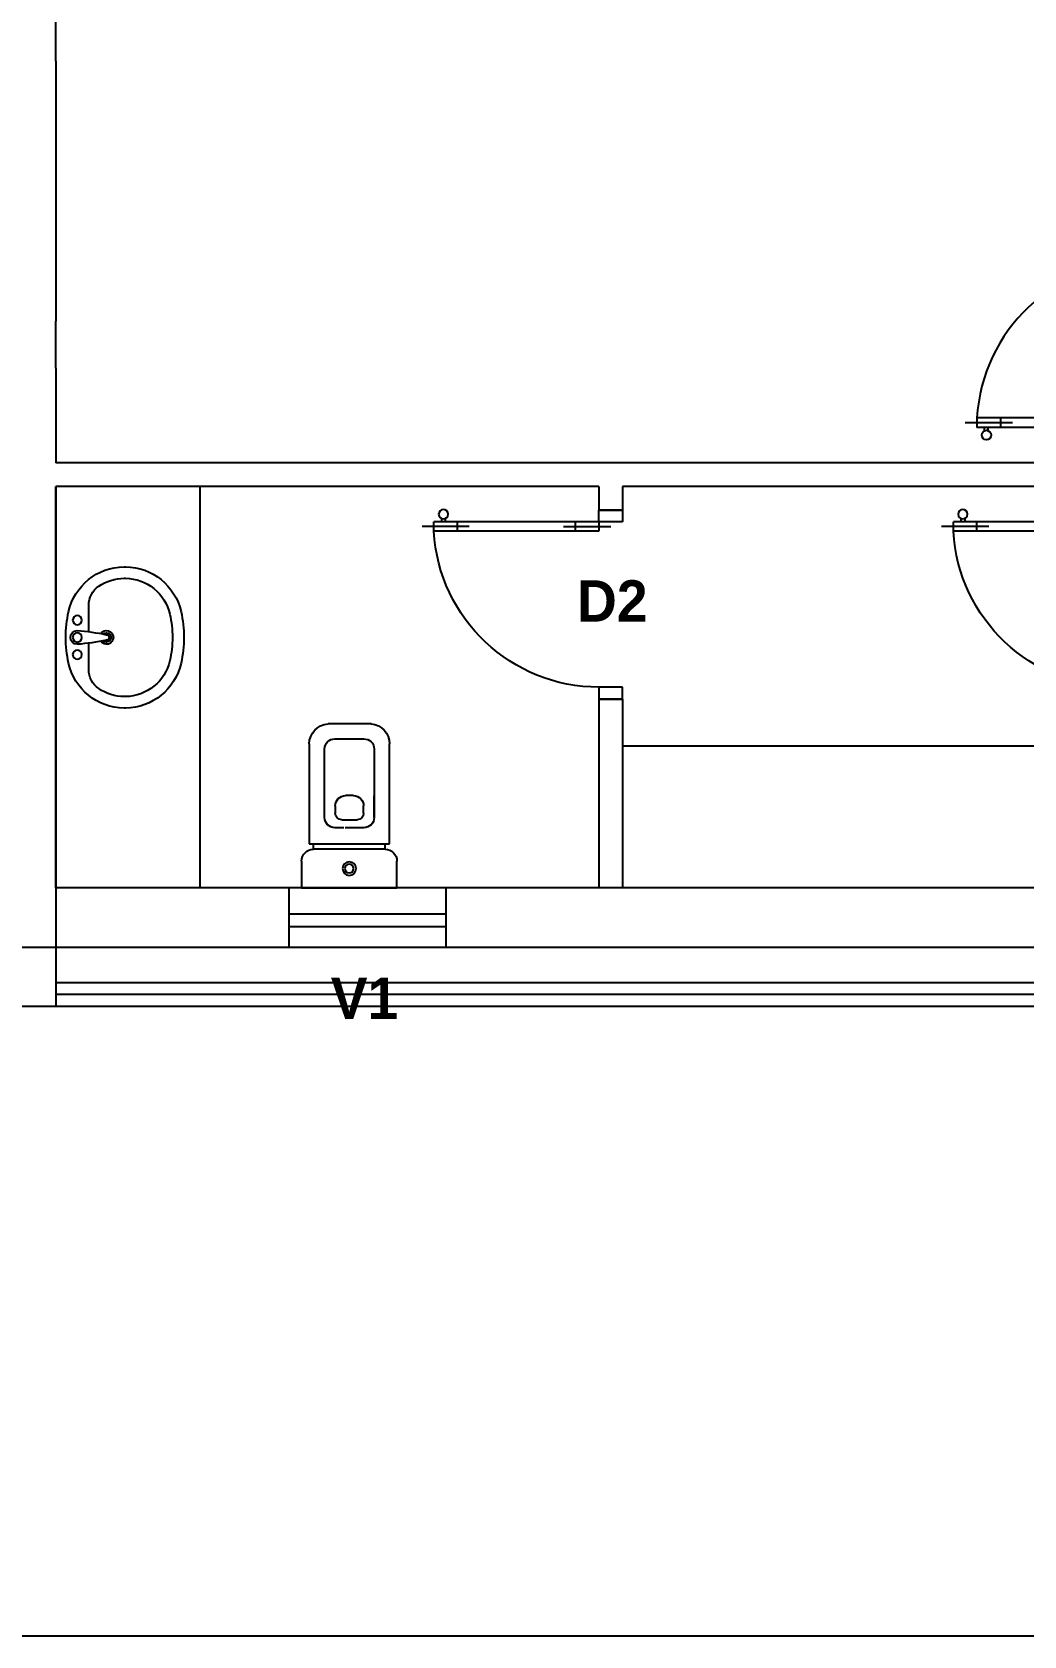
# Model space of a CAD drawing. Header units: inches. Extents: x 478327 to 492265, y -26791 to -22136.
# Drawn here: x 482104.6 to 482293.6, y -26420.1 to -26114.6 of the extents above; entities that cross this region are included whole.
import ezdxf

# ---------------------------------------------------------------- set-up
doc = ezdxf.new("R2010")
doc.units = ezdxf.units.IN
doc.header["$MEASUREMENT"] = 0
for name, color, linetype in [('A-DIMENSION', 4, 'Continuous'), ('A-Door', 1, 'Continuous'), ('A-FIX', 6, 'Continuous'), ('A-fixt', 6, 'Continuous'), ('A-GLASS', 4, 'Continuous'), ('A-WALL', 7, 'Continuous'), ('I-WALL-FULL', 5, 'Continuous'), ('ventilation', 191, 'Continuous')]:
    doc.layers.add(name, color=color, linetype=linetype)
doc.layers.add('I-ANNO-TEXT', color=7, linetype='Continuous', lineweight=18)
doc.styles.add('MICRO', font='')
doc.styles.get('MICRO').set_extended_font_data('MicrogrammaSSi', bold=True)

# ---------------------------------------------------------------- blocks, each defined once
blk = doc.blocks.new('1D-L080')
at = {"layer": 'A-Door'}
for p, q in [((0.07, 0.6489), (0.07, 0.8489)), ((0.0379, 0.7668), (0.05, 0.7668)), ((0.0379, 0.7508), (0.05, 0.7508)), ((0.05, 0.1), (0.05, 0.7989)), ((0.09, 0.7989), (0.05, 0.7989)), ((0.09, 0.1), (0.09, 0.7989)), ((0.09, 0.6989), (0.05, 0.6989)), ((0.07, 0.25), (0.07, 0.05)), ((0.05, 0.2), (0.09, 0.2)), ((0, 0.1), (0, 0)), ((0.05, 0.1), (0, 0.1)), ((0.05, 0), (0.05, 0.1)), ((0.05, 0.1), (0.09, 0.1)), ((0.75, 0.1), (0.8, 0.1)), ((0.75, 0), (0.75, 0.1)), ((0.8, 0.1), (0.8, 0)), ((0, 0), (0.05, 0)), ((0.8, 0), (0.75, 0))]:
    blk.add_line(p, q, dxfattribs=at)
blk.add_circle((0.0178, 0.7588), 0.02, dxfattribs=at)
blk.add_arc((0.05, 0.1), 0.7, 0, 86.72417, dxfattribs=at)
blk = doc.blocks.new('wc01')
at = {"layer": 'A-fixt'}
for p, q in [((-0.0924, 0.695), (0.0899, 0.695)), ((0.0609, 0.6315), (-0.062, 0.6315)), ((-0.1705, 0.1875), (-0.1705, 0.6098)), ((-0.1054, 0.5881), (-0.1054, 0.2984)), ((0.1043, 0.2984), (0.1043, 0.5881)), ((0.1695, 0.6098), (0.1695, 0.1875)), ((-0.1054, 0.2984), (-0.1054, 0.3906)), ((-0.0608, 0.316), (-0.0608, 0.3476)), ((-0.0174, 0.3911), (0.0157, 0.3911)), ((0.0591, 0.3476), (0.0591, 0.316)), ((0.032, 0.2889), (-0.0337, 0.2889)), ((-0.062, 0.255), (0.0169, 0.255)), ((0.0225, 0.255), (0.0609, 0.255)), ((0.1695, 0.1875), (-0.1705, 0.1875)), ((-0.152, 0.1638), (-0.152, 0.1875)), ((-0.152, 0.1638), (0.152, 0.1638)), ((0.152, 0.1638), (0.152, 0.1875)), ((-0.202, 0), (-0.202, 0.1138)), ((0.202, 0.1138), (0.202, 0)), ((0.202, 0), (-0.202, 0))]:
    blk.add_line(p, q, dxfattribs=at)
for radius in [0.0286, 0.0184]:
    blk.add_circle((0, 0.0819), radius, dxfattribs=at)
for centre, radius, start, end in [((-0.085, 0.6098), 0.0856, 94.95181, 180), ((0.084, 0.6098), 0.0854, 0, 86.02824), ((-0.062, 0.5881), 0.0434, 90, 180), ((0.0609, 0.5881), 0.0434, 0, 90), ((-0.0174, 0.3476), 0.0434, 90, 180), ((0.0157, 0.3476), 0.0434, 0, 90), ((-0.062, 0.2984), 0.0434, 180, 270), ((-0.0337, 0.316), 0.0271, 180, 270), ((0.032, 0.316), 0.0271, 270, 0), ((0.0609, 0.2984), 0.0434, 270, 0), ((-0.152, 0.1138), 0.05, 90, 180), ((0.152, 0.1138), 0.05, 360, 90)]:
    blk.add_arc(centre, radius, start, end, dxfattribs=at)
blk = doc.blocks.new('washe02')
at = {"layer": 'A-fixt'}
for p, q in [((-0.0241, -0.0973), (-0.1363, -0.0973)), ((0.1363, -0.0973), (0.0241, -0.0973)), ((-0.2991, -0.2466), (-0.2991, -0.2534)), ((-0.2505, -0.2471), (-0.2505, -0.2529)), ((0.2505, -0.2529), (0.2505, -0.2471))]:
    blk.add_line(p, q, dxfattribs=at)
for centre in [(-0.073, -0.0486), (0, -0.0486), (0.073, -0.0486)]:
    blk.add_circle(centre, 0.0195, dxfattribs=at)
for centre, radius, start, end in [((-0.0559, -0.2494), 0.2432, 102.57918, 179.3394), ((0, -0.5), 0.5, 90, 102.57918), ((0, -0.0486), 0.0292, 0, 180), ((0.9406, 0.0277), 0.9728, 184.50219, 191.85861), ((0, -0.5), 0.5, 77.42082, 90), ((-0.9406, 0.0277), 0.9728, 348.14139, 355.49781), ((0.0559, -0.2494), 0.2432, 0.6606, 77.42082), ((-0.1363, -0.1946), 0.0973, 90, 145.71078), ((0.1363, -0.1946), 0.0973, 34.28922, 90), ((-0.0559, -0.2494), 0.1946, 145.71078, 179.3394), ((0, -0.1722), 0.0292, 123.71685, 56.28315), ((0, -0.1722), 0.0195, 136.58933, 43.41067), ((0, -0.1722), 0.0114, 180, 0), ((0.0559, -0.2494), 0.1946, 0.6606, 34.28922), ((-0.0559, -0.2506), 0.2432, 180.6606, 257.42082), ((-0.0559, -0.2506), 0.1946, 180.6606, 257.42082), ((0.0559, -0.2506), 0.1946, 282.57918, 359.3394), ((0.0559, -0.2506), 0.2432, 282.57918, 359.3394), ((0, -0.25), 0.2991, 0, 0.6606), ((0, -0.25), 0.2991, 359.3394, 360), ((0, 0), 0.4514, 257.42082, 270), ((0, 0), 0.4514, 270, 282.57918), ((0, 0), 0.5, 257.42082, 270), ((0, 0), 0.5, 270, 282.57918)]:
    blk.add_arc(centre, radius, start, end, dxfattribs=at)

msp = doc.modelspace()

# ---------------------------------------------------------------- linework, layer by layer
msp.add_line((478952.15, -26420.139, 6.93), (482939.065, -26420.139, 6.93))
at = {"layer": 'A-DIMENSION', "color": 8}
for p, q in [((482469.512, -26277.639, 6.93), (482109.126, -26277.639, 6.93)), ((482109.126, -26288.889, 6.93), (482109.126, -26300.139, 6.93)), ((482003.355, -26300.139, 6.93), (482293.626, -26300.139, 6.93))]:
    msp.add_line(p, q, dxfattribs=at)
at = {"layer": 'A-FIX'}
msp.add_line((482311.625, -26250.639, 6.93), (482217.125, -26250.639, 6.93), dxfattribs=at)
at = {"layer": 'A-fixt'}
msp.add_line((482136.576, -26201.139, 6.93), (482136.576, -26277.639, 6.93), dxfattribs=at)
at = {"layer": 'A-GLASS'}
for p, q in [((482109.126, -26288.889, 6.93), (482469.512, -26288.889, 6.93)), ((482109.126, -26295.639, 6.93), (482469.512, -26295.639, 6.93)), ((482109.126, -26297.889, 6.93), (482469.512, -26297.889, 6.93)), ((482109.126, -26300.139, 6.93), (482469.512, -26300.139, 6.93)), ((482293.626, -26300.139, 6.93), (482654.012, -26300.139, 6.93))]:
    msp.add_line(p, q, dxfattribs=at)
at = {"layer": 'A-WALL'}
for p, q in [((482109.126, -26201.139, 6.93), (482109.126, -26277.639, 6.93)), ((482109.126, -26277.639, 6.93), (482109.126, -26201.139, 6.93))]:
    msp.add_line(p, q, dxfattribs=at)
at = {"layer": 'I-WALL-FULL'}
for p, q in [((482109.126, -26120.139, 6.93), (482109.126, -26066.139, 6.93)), ((482109.126, -26120.139, 6.93), (482109.126, -26169.633, 6.93)), ((482109.126, -26178.633, 6.93), (482109.126, -26169.633, 6.93)), ((482109.126, -26178.633, 6.93), (482109.126, -26196.639, 6.93)), ((482293.626, -26196.639, 6.93), (482109.126, -26196.639, 6.93)), ((482320.625, -26196.639, 6.93), (482293.626, -26196.639, 6.93)), ((482212.625, -26201.139, 6.93), (482109.126, -26201.139, 6.93)), ((482109.126, -26201.139, 6.93), (482109.126, -26288.889, 6.93)), ((482212.625, -26201.139, 6.93), (482212.625, -26205.639, 6.93)), ((482217.125, -26201.139, 6.93), (482217.125, -26205.639, 6.93)), ((482311.625, -26201.139, 6.93), (482217.125, -26201.139, 6.93)), ((482217.125, -26205.639, 6.93), (482212.625, -26205.639, 6.93)), ((482212.625, -26241.639, 6.93), (482212.625, -26277.639, 6.93)), ((482217.125, -26241.639, 6.93), (482212.625, -26241.639, 6.93)), ((482217.125, -26241.639, 6.93), (482217.125, -26277.639, 6.93)), ((482003.355, -26288.889, 6.93), (482293.626, -26288.889, 6.93))]:
    msp.add_line(p, q, dxfattribs=at)
at = {"layer": 'I-WALL-FULL', "elevation": 6.93}
msp.add_lwpolyline([(482109.126, -26169.633), (482109.126, -26169.633), (482109.054, -26169.633)], dxfattribs=at)
at = {"layer": 'ventilation'}
for p, q in [((482153.499, -26277.639, 6.93), (482153.499, -26288.889, 6.93)), ((482183.499, -26277.639, 6.93), (482153.499, -26277.639, 6.93)), ((482183.499, -26288.889, 6.93), (482183.499, -26277.639, 6.93)), ((482153.499, -26282.572), (482183.499, -26282.572)), ((482183.499, -26285.056), (482153.499, -26285.056)), ((482153.499, -26288.889, 6.93), (482183.499, -26288.889, 6.93))]:
    msp.add_line(p, q, dxfattribs=at)

# ---------------------------------------------------------------- block references
at = {"layer": 'A-Door', "yscale": 45, "zscale": 45, "rotation": 90}
for p, xscale in [((482320.625, -26192.149, 6.635), 45), ((482217.125, -26205.639, 6.93), -45), ((482316.125, -26205.639, 6.93), -45)]:
    msp.add_blockref('1D-L080', p, dxfattribs=dict(at, xscale=xscale))
at = {"layer": 'A-fixt', "xscale": -45, "yscale": 45, "zscale": 45, "rotation": 90}
msp.add_blockref('washe02', (482111.018, -26229.907, 6.93), dxfattribs=at)
at = {"layer": 'A-fixt', "xscale": -45, "yscale": 45, "zscale": 45}
msp.add_blockref('wc01', (482165.043, -26277.639, 6.93), dxfattribs=at)

# ---------------------------------------------------------------- texts
at = {"layer": 'I-ANNO-TEXT', "char_height": 7.875, "attachment_point": 1, "style": 'MICRO'}
for s, insert in [('{\\fBahnschrift Light|b1|i0|c0|p34;D2}', (482208.439, -26219.021, 6.93)), ('{\\fBahnschrift Light|b1|i0|c0|p34;V1}', (482161.508, -26294.729, 6.93))]:
    msp.add_mtext_dynamic_manual_height_columns(s, width=7.40993, gutter_width=1.5, heights=[0], dxfattribs=dict(at, insert=insert))

doc.saveas('drawing.dxf')
